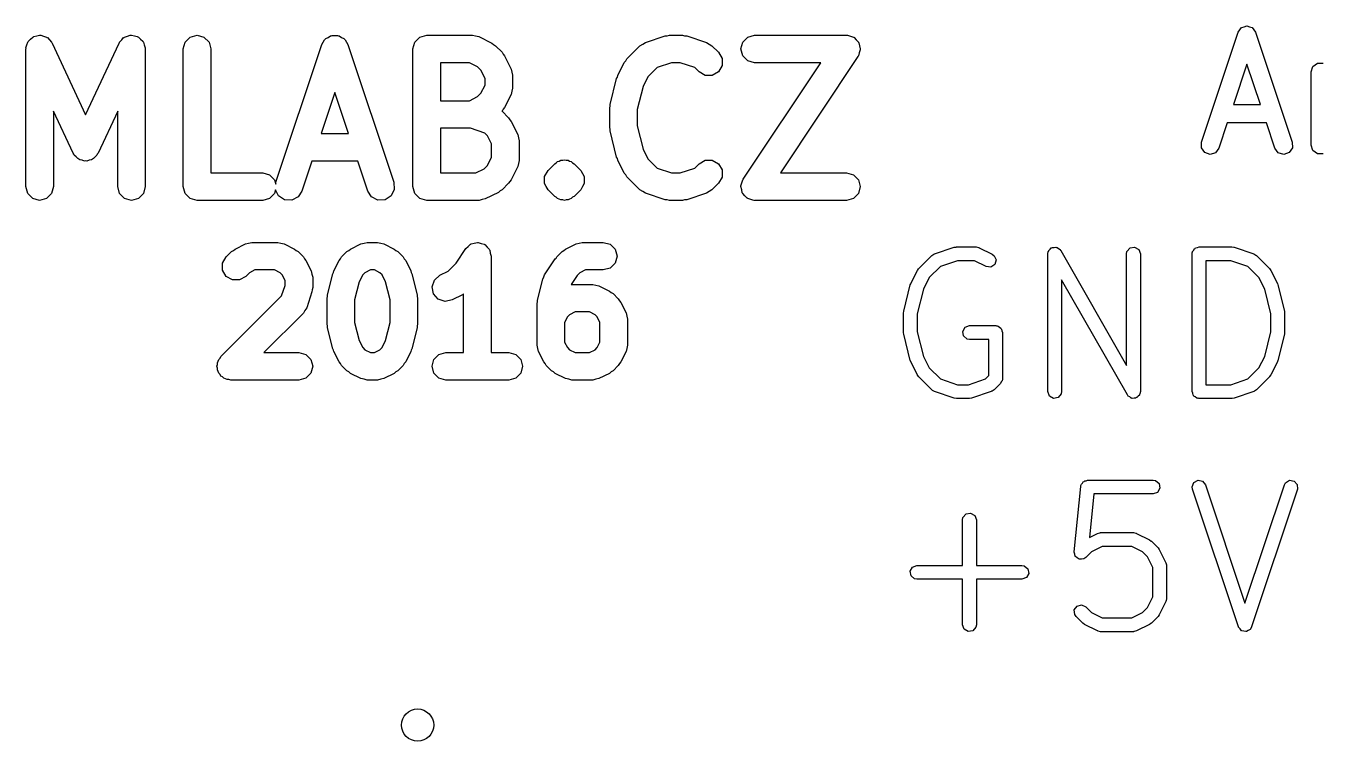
# Model space of a CAD drawing. Extents: x 4.76 to 6.25, y -4.49 to -2.93.
# Drawn here: x 4.756 to 5.311, y -4.334 to -4.028 of the extents above; entities that cross this region are included whole.
import ezdxf

# ---------------------------------------------------------------- set-up
doc = ezdxf.new("R2010")
doc.units = 0
doc.header["$MEASUREMENT"] = 0
doc.layers.add('BLACK', color=7, linetype='CONTINUOUS')

msp = doc.modelspace()

# ---------------------------------------------------------------- linework, layer by layer
at = {"layer": 'BLACK', "linetype": 'CONTINUOUS'}
for p, q in [((5.27761, -4.0285), (5.27875, -4.02814)), ((5.27875, -4.02814), (5.27987, -4.02777)), ((5.27987, -4.02777), (5.2799, -4.02777)), ((5.2799, -4.02777), (5.27993, -4.02777)), ((5.27993, -4.02777), (5.28106, -4.02814)), ((5.28106, -4.02814), (5.28219, -4.0285)), ((4.75753, -4.03426), (4.75851, -4.03344)), ((4.75851, -4.03344), (4.75941, -4.03254)), ((4.75941, -4.03254), (4.75967, -4.03247)), ((4.75967, -4.03247), (4.75987, -4.0323)), ((4.75987, -4.0323), (4.76113, -4.03208)), ((4.76113, -4.03208), (4.76236, -4.03175)), ((4.76236, -4.03175), (4.76262, -4.03181)), ((4.76262, -4.03181), (4.76288, -4.03177)), ((4.76288, -4.03177), (4.76408, -4.0322)), ((4.76408, -4.0322), (4.76532, -4.03254)), ((4.76532, -4.03254), (4.7655, -4.03272)), ((4.7655, -4.03272), (4.76575, -4.03281)), ((4.76575, -4.03281), (4.76657, -4.03379)), ((4.79753, -4.03379), (4.79835, -4.03281)), ((4.79835, -4.03281), (4.7986, -4.03272)), ((4.7986, -4.03272), (4.79878, -4.03254)), ((4.79878, -4.03254), (4.80002, -4.03221)), ((4.80002, -4.03221), (4.80122, -4.03177)), ((4.80122, -4.03177), (4.80148, -4.03181)), ((4.80148, -4.03181), (4.80174, -4.03175)), ((4.80174, -4.03175), (4.80297, -4.03208)), ((4.80297, -4.03208), (4.80423, -4.0323)), ((4.80423, -4.0323), (4.80443, -4.03247)), ((4.80443, -4.03247), (4.80469, -4.03254)), ((4.80469, -4.03254), (4.80559, -4.03344)), ((4.80559, -4.03344), (4.80657, -4.03426)), ((4.82474, -4.0347), (4.8269, -4.03254)), ((4.8269, -4.03254), (4.82986, -4.03175)), ((4.82986, -4.03175), (4.83281, -4.03254)), ((4.83281, -4.03254), (4.83497, -4.0347)), ((4.88449, -4.03373), (4.88479, -4.03353)), ((4.88479, -4.03353), (4.88499, -4.03323)), ((4.88499, -4.03323), (4.88605, -4.0327)), ((4.88605, -4.0327), (4.88704, -4.03205)), ((4.88704, -4.03205), (4.8874, -4.03203)), ((4.8874, -4.03203), (4.88773, -4.03187)), ((4.88773, -4.03187), (4.88891, -4.03194)), ((4.88891, -4.03194), (4.8901, -4.03187)), ((4.8901, -4.03187), (4.89042, -4.03203)), ((4.89042, -4.03203), (4.89078, -4.03205)), ((4.89078, -4.03205), (4.89177, -4.0327)), ((4.89177, -4.0327), (4.89283, -4.03323)), ((4.89283, -4.03323), (4.89303, -4.03353)), ((4.89303, -4.03353), (4.89333, -4.03373)), ((4.92317, -4.0347), (4.92533, -4.03254)), ((4.92533, -4.03254), (4.92828, -4.03175)), ((4.92828, -4.03175), (4.94797, -4.03175)), ((4.94797, -4.03175), (4.94928, -4.0321)), ((4.94928, -4.0321), (4.95061, -4.03237)), ((4.95061, -4.03237), (4.95623, -4.03518)), ((5.02203, -4.03486), (5.03046, -4.03205)), ((5.03046, -4.03205), (5.03141, -4.03199)), ((5.03141, -4.03199), (5.03233, -4.03175)), ((5.03233, -4.03175), (5.03796, -4.03175)), ((5.03796, -4.03175), (5.03887, -4.03199)), ((5.03887, -4.03199), (5.03982, -4.03205)), ((5.03982, -4.03205), (5.04826, -4.03486)), ((5.06377, -4.0347), (5.06594, -4.03254)), ((5.06594, -4.03254), (5.06889, -4.03175)), ((5.06889, -4.03175), (5.10826, -4.03175)), ((5.10826, -4.03175), (5.10845, -4.0318)), ((5.10845, -4.0318), (5.10864, -4.03176)), ((5.10864, -4.03176), (5.10991, -4.03219)), ((5.10991, -4.03219), (5.11121, -4.03254)), ((5.11121, -4.03254), (5.11135, -4.03267)), ((5.11135, -4.03267), (5.11154, -4.03274)), ((5.11154, -4.03274), (5.11242, -4.03375)), ((5.26042, -4.0777), (5.27617, -4.03046)), ((5.27617, -4.03046), (5.27688, -4.0295)), ((5.27688, -4.0295), (5.27757, -4.02853)), ((5.27757, -4.02853), (5.2776, -4.02853)), ((5.2776, -4.02853), (5.27761, -4.0285)), ((5.28219, -4.0285), (5.28221, -4.02853)), ((5.28221, -4.02853), (5.28224, -4.02853)), ((5.28224, -4.02853), (5.28293, -4.0295)), ((5.28293, -4.0295), (5.28364, -4.03046)), ((5.28364, -4.03046), (5.29939, -4.0777)), ((4.75646, -4.03765), (4.75653, -4.0374)), ((4.75646, -4.09671), (4.75646, -4.03765)), ((4.75648, -4.03714), (4.75692, -4.03593)), ((4.75653, -4.0374), (4.75648, -4.03714)), ((4.75692, -4.03593), (4.75725, -4.0347)), ((4.75725, -4.0347), (4.75744, -4.03451)), ((4.75744, -4.03451), (4.75753, -4.03426)), ((4.76657, -4.03379), (4.76748, -4.0347)), ((4.76748, -4.0347), (4.76755, -4.03495)), ((4.76755, -4.03495), (4.76772, -4.03515)), ((4.76772, -4.03515), (4.78205, -4.06587)), ((4.78205, -4.06587), (4.79638, -4.03515)), ((4.79638, -4.03515), (4.79655, -4.03495)), ((4.79655, -4.03495), (4.79662, -4.0347)), ((4.79662, -4.0347), (4.79753, -4.03379)), ((4.80657, -4.03426), (4.80666, -4.03451)), ((4.80666, -4.03451), (4.80685, -4.0347)), ((4.80685, -4.0347), (4.80718, -4.03593)), ((4.80718, -4.03593), (4.80762, -4.03714)), ((4.80762, -4.03714), (4.80757, -4.0374)), ((4.80757, -4.0374), (4.80764, -4.03765)), ((4.80764, -4.03765), (4.80764, -4.09671)), ((4.82395, -4.03765), (4.82474, -4.0347)), ((4.82395, -4.09671), (4.82395, -4.03765)), ((4.83497, -4.0347), (4.83576, -4.03765)), ((4.83576, -4.03765), (4.83576, -4.0908)), ((4.86362, -4.09484), (4.88331, -4.03578)), ((4.88331, -4.03578), (4.88396, -4.03479)), ((4.88396, -4.03479), (4.88449, -4.03373)), ((4.89333, -4.03373), (4.89386, -4.03479)), ((4.89386, -4.03479), (4.89451, -4.03578)), ((4.89451, -4.03578), (4.9142, -4.09484)), ((4.92238, -4.03765), (4.92317, -4.0347)), ((4.92238, -4.09671), (4.92238, -4.03765)), ((4.95623, -4.03518), (4.95694, -4.03581)), ((4.95694, -4.03581), (4.95777, -4.03629)), ((4.95777, -4.03629), (4.96058, -4.0391)), ((4.96058, -4.0391), (4.96105, -4.03992)), ((5.01409, -4.04191), (5.01972, -4.03629)), ((5.01972, -4.03629), (5.02089, -4.03561)), ((5.02089, -4.03561), (5.02203, -4.03486)), ((5.04826, -4.03486), (5.04939, -4.03561)), ((5.04939, -4.03561), (5.05057, -4.03629)), ((5.05057, -4.03629), (5.05338, -4.0391)), ((5.05338, -4.0391), (5.05491, -4.04175)), ((5.06298, -4.03765), (5.06377, -4.0347)), ((5.06377, -4.0406), (5.06298, -4.03765)), ((5.11242, -4.03375), (5.11337, -4.0347)), ((5.11337, -4.0347), (5.11342, -4.03489)), ((5.11342, -4.03489), (5.11355, -4.03503)), ((5.11355, -4.03503), (5.11382, -4.03635)), ((5.11415, -4.03803), (5.11372, -4.0393)), ((5.11382, -4.03635), (5.11416, -4.03765)), ((5.11416, -4.03765), (5.11411, -4.03784)), ((5.11411, -4.03784), (5.11415, -4.03803)), ((4.94657, -4.04356), (4.93419, -4.04356)), ((4.93419, -4.04356), (4.93419, -4.05987)), ((4.95009, -4.04532), (4.94657, -4.04356)), ((4.96105, -4.03992), (4.96169, -4.04063)), ((4.96169, -4.04063), (4.9645, -4.04626)), ((5.01018, -4.04907), (5.01299, -4.04345)), ((5.01299, -4.04345), (5.01362, -4.04273)), ((5.01362, -4.04273), (5.01409, -4.04191)), ((5.03329, -4.04356), (5.02708, -4.04562)), ((5.037, -4.04356), (5.03329, -4.04356)), ((5.0432, -4.04562), (5.037, -4.04356)), ((5.05491, -4.0448), (5.05338, -4.04745)), ((5.05491, -4.04175), (5.05491, -4.0448)), ((5.06594, -4.04277), (5.06377, -4.0406)), ((5.06398, -4.09343), (5.09722, -4.04356)), ((5.06889, -4.04356), (5.06594, -4.04277)), ((5.09722, -4.04356), (5.06889, -4.04356)), ((5.11317, -4.04093), (5.07992, -4.0908)), ((5.11324, -4.04074), (5.11317, -4.04093)), ((5.11337, -4.0406), (5.11324, -4.04074)), ((5.11372, -4.0393), (5.11337, -4.0406)), ((5.2799, -4.04415), (5.27412, -4.06151)), ((5.28569, -4.06151), (5.2799, -4.04415)), ((5.30822, -4.04514), (5.31018, -4.04371)), ((5.31018, -4.04371), (5.31262, -4.04371)), ((4.95155, -4.04677), (4.95009, -4.04532)), ((4.95331, -4.05029), (4.95155, -4.04677)), ((4.95331, -4.05313), (4.95331, -4.05029)), ((4.9645, -4.04626), (4.96477, -4.04759)), ((4.96477, -4.04759), (4.96512, -4.0489)), ((4.96512, -4.0489), (4.96512, -4.05452)), ((5.00692, -4.06153), (5.00973, -4.05028)), ((5.00973, -4.05028), (5.01005, -4.04971)), ((5.01005, -4.04971), (5.01018, -4.04907)), ((5.02312, -4.04959), (5.02103, -4.05377)), ((5.02708, -4.04562), (5.02312, -4.04959)), ((5.04503, -4.04745), (5.0432, -4.04562)), ((5.04768, -4.04898), (5.04503, -4.04745)), ((5.05073, -4.04898), (5.04768, -4.04898)), ((5.05338, -4.04745), (5.05073, -4.04898)), ((5.30746, -4.04745), (5.30822, -4.04514)), ((5.30746, -4.07895), (5.30746, -4.04745)), ((4.95155, -4.05665), (4.95331, -4.05313)), ((4.96477, -4.05583), (4.9645, -4.05716)), ((4.96512, -4.05452), (4.96477, -4.05583)), ((5.02103, -4.05377), (5.01855, -4.06369)), ((4.88891, -4.05633), (4.88304, -4.07393)), ((4.89478, -4.07393), (4.88891, -4.05633)), ((4.93419, -4.05987), (4.94657, -4.05987)), ((4.94657, -4.05987), (4.95009, -4.05811)), ((4.95009, -4.05811), (4.95155, -4.05665)), ((4.9645, -4.05716), (4.96169, -4.06279)), ((4.7767, -4.08233), (4.76827, -4.06427)), ((4.76827, -4.06427), (4.76827, -4.09671)), ((4.79583, -4.06427), (4.7874, -4.08233)), ((4.79583, -4.09671), (4.79583, -4.06427)), ((4.96058, -4.06432), (4.96053, -4.06438)), ((4.96053, -4.06438), (4.96058, -4.06441)), ((4.96105, -4.0635), (4.96058, -4.06432)), ((4.96058, -4.06441), (4.96339, -4.06722)), ((4.96169, -4.06279), (4.96105, -4.0635)), ((5.00674, -4.06296), (5.00693, -4.06226)), ((5.00674, -4.0714), (5.00674, -4.06296)), ((5.00693, -4.06226), (5.00692, -4.06153)), ((5.01855, -4.06369), (5.01855, -4.07067)), ((5.27412, -4.06151), (5.28569, -4.06151)), ((4.94701, -4.07168), (4.93419, -4.07168)), ((4.93419, -4.07168), (4.93419, -4.0908)), ((4.95321, -4.07375), (4.94701, -4.07168)), ((4.96339, -4.06722), (4.96387, -4.06804)), ((4.96387, -4.06804), (4.9645, -4.06876)), ((4.9645, -4.06876), (4.96731, -4.07438)), ((5.00693, -4.0721), (5.00674, -4.0714)), ((5.00692, -4.07283), (5.00693, -4.0721)), ((5.01855, -4.07067), (5.02103, -4.08058)), ((5.27149, -4.06939), (5.26789, -4.08019)), ((5.28832, -4.06939), (5.27149, -4.06939)), ((5.29192, -4.08019), (5.28832, -4.06939)), ((4.88304, -4.07393), (4.89478, -4.07393)), ((4.95436, -4.07489), (4.95321, -4.07375)), ((4.95612, -4.07841), (4.95436, -4.07489)), ((4.96731, -4.07438), (4.96758, -4.07571)), ((4.96758, -4.07571), (4.96793, -4.07702)), ((4.96793, -4.07702), (4.96793, -4.08546)), ((5.00973, -4.08408), (5.00692, -4.07283)), ((5.2604, -4.08013), (5.26042, -4.0777)), ((5.29939, -4.0777), (5.29941, -4.08013)), ((4.77703, -4.08273), (4.7767, -4.08233)), ((4.77721, -4.08322), (4.77703, -4.08273)), ((4.778, -4.08388), (4.77721, -4.08322)), ((4.78689, -4.08322), (4.7861, -4.08388)), ((4.78707, -4.08273), (4.78689, -4.08322)), ((4.7874, -4.08233), (4.78707, -4.08273)), ((4.95612, -4.08406), (4.95612, -4.07841)), ((5.02103, -4.08058), (5.02312, -4.08477)), ((5.26182, -4.08211), (5.2604, -4.08013)), ((5.26413, -4.08288), (5.26182, -4.08211)), ((5.26645, -4.08215), (5.26413, -4.08288)), ((5.26789, -4.08019), (5.26645, -4.08215)), ((5.29336, -4.08215), (5.29192, -4.08019)), ((5.29568, -4.08288), (5.29336, -4.08215)), ((5.29799, -4.08211), (5.29568, -4.08288)), ((5.29941, -4.08013), (5.29799, -4.08211)), ((5.30822, -4.08126), (5.30746, -4.07895)), ((5.31018, -4.08269), (5.30822, -4.08126)), ((5.31262, -4.08269), (5.31018, -4.08269)), ((4.77866, -4.08467), (4.778, -4.08388)), ((4.77915, -4.08485), (4.77866, -4.08467)), ((4.77955, -4.08518), (4.77915, -4.08485)), ((4.78057, -4.08536), (4.77955, -4.08518)), ((4.78154, -4.08572), (4.78057, -4.08536)), ((4.78205, -4.08563), (4.78154, -4.08572)), ((4.78256, -4.08572), (4.78205, -4.08563)), ((4.78353, -4.08536), (4.78256, -4.08572)), ((4.78455, -4.08518), (4.78353, -4.08536)), ((4.78495, -4.08485), (4.78455, -4.08518)), ((4.78544, -4.08467), (4.78495, -4.08485)), ((4.7861, -4.08388), (4.78544, -4.08467)), ((4.87911, -4.08574), (4.87483, -4.09857)), ((4.89872, -4.08574), (4.87911, -4.08574)), ((4.90299, -4.09857), (4.89872, -4.08574)), ((4.94938, -4.0908), (4.95291, -4.08904)), ((4.95291, -4.08904), (4.95436, -4.08758)), ((4.95436, -4.08758), (4.95612, -4.08406)), ((4.96731, -4.0881), (4.9645, -4.09372)), ((4.96758, -4.08677), (4.96731, -4.0881)), ((4.96793, -4.08546), (4.96758, -4.08677)), ((4.98035, -4.08972), (4.98316, -4.08691)), ((4.98316, -4.08691), (4.98383, -4.08652)), ((4.98316, -4.08691), (4.98316, -4.08691)), ((4.98316, -4.08691), (4.98316, -4.08691)), ((4.98383, -4.08652), (4.98438, -4.08597)), ((4.98438, -4.08597), (4.98514, -4.08577)), ((4.98514, -4.08577), (4.98581, -4.08538)), ((4.98581, -4.08538), (4.98659, -4.08538)), ((4.98659, -4.08538), (4.98734, -4.08518)), ((4.98734, -4.08518), (4.98809, -4.08538)), ((4.98809, -4.08538), (4.98887, -4.08538)), ((4.98887, -4.08538), (4.98887, -4.08538)), ((4.98887, -4.08538), (4.98954, -4.08577)), ((4.98954, -4.08577), (4.99029, -4.08597)), ((4.99029, -4.08597), (4.99084, -4.08652)), ((4.99084, -4.08652), (4.99151, -4.08691)), ((4.99151, -4.08691), (4.99151, -4.08691)), ((4.99151, -4.08691), (4.99432, -4.08972)), ((5.01005, -4.08465), (5.00973, -4.08408)), ((5.01018, -4.08529), (5.01005, -4.08465)), ((5.01299, -4.09091), (5.01018, -4.08529)), ((5.02312, -4.08477), (5.02708, -4.08873)), ((5.02708, -4.08873), (5.03329, -4.0908)), ((5.037, -4.0908), (5.0432, -4.08873)), ((5.0432, -4.08873), (5.04503, -4.08691)), ((5.04503, -4.08691), (5.04768, -4.08538)), ((5.04768, -4.08538), (5.05073, -4.08538)), ((5.05073, -4.08538), (5.05338, -4.08691)), ((5.05338, -4.08691), (5.05491, -4.08955)), ((4.83576, -4.0908), (4.85798, -4.0908)), ((4.85798, -4.0908), (4.86093, -4.09159)), ((4.86093, -4.09159), (4.86309, -4.09375)), ((4.86309, -4.09375), (4.86358, -4.09557)), ((4.93419, -4.0908), (4.94938, -4.0908)), ((4.96387, -4.09443), (4.96339, -4.09526)), ((4.9645, -4.09372), (4.96387, -4.09443)), ((4.97882, -4.09237), (4.98035, -4.08972)), ((4.97882, -4.09542), (4.97882, -4.09237)), ((4.97882, -4.09237), (4.97882, -4.09237)), ((4.98035, -4.08972), (4.98035, -4.08972)), ((4.99432, -4.08972), (4.99585, -4.09237)), ((4.99585, -4.09237), (4.99585, -4.09237)), ((4.99585, -4.09237), (4.99585, -4.09542)), ((5.01362, -4.09162), (5.01299, -4.09091)), ((5.01409, -4.09245), (5.01362, -4.09162)), ((5.01972, -4.09807), (5.01409, -4.09245)), ((5.03329, -4.0908), (5.037, -4.0908)), ((5.05491, -4.09261), (5.05338, -4.09526)), ((5.05491, -4.08955), (5.05491, -4.09261)), ((5.06343, -4.09505), (5.06377, -4.09375)), ((5.06377, -4.09375), (5.06391, -4.09361)), ((5.06391, -4.09361), (5.06398, -4.09343)), ((5.07992, -4.0908), (5.10826, -4.0908)), ((5.10826, -4.0908), (5.11121, -4.09159)), ((5.11121, -4.09159), (5.11337, -4.09375)), ((5.11337, -4.09375), (5.11416, -4.09671)), ((4.75725, -4.09966), (4.75646, -4.09671)), ((4.75941, -4.10182), (4.75725, -4.09966)), ((4.76748, -4.09966), (4.76532, -4.10182)), ((4.76827, -4.09671), (4.76748, -4.09966)), ((4.79662, -4.09966), (4.79583, -4.09671)), ((4.79878, -4.10182), (4.79662, -4.09966)), ((4.80685, -4.09966), (4.80469, -4.10182)), ((4.80764, -4.09671), (4.80685, -4.09966)), ((4.82474, -4.09966), (4.82395, -4.09671)), ((4.8269, -4.10182), (4.82474, -4.09966)), ((4.86309, -4.09966), (4.86093, -4.10182)), ((4.86352, -4.09805), (4.86309, -4.09966)), ((4.86481, -4.10062), (4.86352, -4.09805)), ((4.86358, -4.09557), (4.86362, -4.09484)), ((4.87483, -4.09857), (4.87314, -4.10112)), ((4.90468, -4.10112), (4.90299, -4.09857)), ((4.91438, -4.09789), (4.91302, -4.10062)), ((4.9142, -4.09484), (4.91438, -4.09789)), ((4.92317, -4.09966), (4.92238, -4.09671)), ((4.92533, -4.10182), (4.92317, -4.09966)), ((4.95904, -4.09918), (4.95342, -4.10199)), ((4.95976, -4.09854), (4.95904, -4.09918)), ((4.96058, -4.09807), (4.95976, -4.09854)), ((4.96339, -4.09526), (4.96058, -4.09807)), ((4.97956, -4.09671), (4.97882, -4.09542)), ((4.98035, -4.09807), (4.97956, -4.09671)), ((4.98316, -4.10088), (4.98035, -4.09807)), ((4.99432, -4.09807), (4.99151, -4.10088)), ((4.99511, -4.09671), (4.99432, -4.09807)), ((4.99432, -4.09807), (4.99432, -4.09807)), ((4.99585, -4.09542), (4.99511, -4.09671)), ((5.02089, -4.09875), (5.01972, -4.09807)), ((5.02203, -4.0995), (5.02089, -4.09875)), ((5.03046, -4.10231), (5.02203, -4.0995)), ((5.04826, -4.0995), (5.03982, -4.10231)), ((5.04939, -4.09875), (5.04826, -4.0995)), ((5.05057, -4.09807), (5.04939, -4.09875)), ((5.05338, -4.09526), (5.05057, -4.09807)), ((5.06298, -4.09671), (5.06303, -4.09652)), ((5.06333, -4.098), (5.06298, -4.09671)), ((5.063, -4.09633), (5.06343, -4.09505)), ((5.06303, -4.09652), (5.063, -4.09633)), ((5.0636, -4.09932), (5.06333, -4.098)), ((5.06372, -4.09947), (5.0636, -4.09932)), ((5.06377, -4.09966), (5.06372, -4.09947)), ((5.06473, -4.10061), (5.06377, -4.09966)), ((5.11337, -4.09966), (5.11121, -4.10182)), ((5.11416, -4.09671), (5.11337, -4.09966)), ((4.76236, -4.10261), (4.75941, -4.10182)), ((4.76532, -4.10182), (4.76236, -4.10261)), ((4.80174, -4.10261), (4.79878, -4.10182)), ((4.80469, -4.10182), (4.80174, -4.10261)), ((4.82986, -4.10261), (4.8269, -4.10182)), ((4.85798, -4.10261), (4.82986, -4.10261)), ((4.86093, -4.10182), (4.85798, -4.10261)), ((4.86736, -4.10231), (4.86481, -4.10062)), ((4.87041, -4.10249), (4.86736, -4.10231)), ((4.87314, -4.10112), (4.87041, -4.10249)), ((4.90741, -4.10249), (4.90468, -4.10112)), ((4.91046, -4.10231), (4.90741, -4.10249)), ((4.91302, -4.10062), (4.91046, -4.10231)), ((4.92828, -4.10261), (4.92533, -4.10182)), ((4.95078, -4.10261), (4.92828, -4.10261)), ((4.95209, -4.10226), (4.95078, -4.10261)), ((4.95342, -4.10199), (4.95209, -4.10226)), ((4.98358, -4.10112), (4.98316, -4.10088)), ((4.98383, -4.10127), (4.98358, -4.10112)), ((4.98438, -4.10182), (4.98383, -4.10127)), ((4.98514, -4.10202), (4.98438, -4.10182)), ((4.98581, -4.10241), (4.98514, -4.10202)), ((4.98659, -4.10241), (4.98581, -4.10241)), ((4.98581, -4.10241), (4.98581, -4.10241)), ((4.98734, -4.10261), (4.98659, -4.10241)), ((4.98809, -4.10241), (4.98734, -4.10261)), ((4.98887, -4.10241), (4.98809, -4.10241)), ((4.98954, -4.10202), (4.98887, -4.10241)), ((4.99029, -4.10182), (4.98954, -4.10202)), ((4.99084, -4.10127), (4.99029, -4.10182)), ((4.99109, -4.10112), (4.99084, -4.10127)), ((4.99151, -4.10088), (4.99109, -4.10112)), ((5.03141, -4.10237), (5.03046, -4.10231)), ((5.03233, -4.10261), (5.03141, -4.10237)), ((5.03796, -4.10261), (5.03233, -4.10261)), ((5.03887, -4.10237), (5.03796, -4.10261)), ((5.03982, -4.10231), (5.03887, -4.10237)), ((5.06561, -4.10162), (5.06473, -4.10061)), ((5.0658, -4.10168), (5.06561, -4.10162)), ((5.06594, -4.10182), (5.0658, -4.10168)), ((5.06724, -4.10217), (5.06594, -4.10182)), ((5.06851, -4.1026), (5.06724, -4.10217)), ((5.0687, -4.10256), (5.06851, -4.1026)), ((5.06889, -4.10261), (5.0687, -4.10256)), ((5.10826, -4.10261), (5.06889, -4.10261)), ((5.11121, -4.10182), (5.10826, -4.10261)), ((4.84612, -4.12347), (4.85062, -4.12122)), ((4.85062, -4.12122), (4.85195, -4.12094)), ((4.85195, -4.12094), (4.85326, -4.12059)), ((4.85326, -4.12059), (4.86451, -4.12059)), ((4.86451, -4.12059), (4.86582, -4.12094)), ((4.86582, -4.12094), (4.86715, -4.12122)), ((4.86715, -4.12122), (4.87165, -4.12347)), ((4.89561, -4.12347), (4.90011, -4.12122)), ((4.90011, -4.12122), (4.90144, -4.12094)), ((4.90144, -4.12094), (4.90275, -4.12059)), ((4.90275, -4.12059), (4.90725, -4.12059)), ((4.90725, -4.12059), (4.90856, -4.12094)), ((4.90856, -4.12094), (4.90989, -4.12122)), ((4.90989, -4.12122), (4.91439, -4.12347)), ((4.94508, -4.12322), (4.94609, -4.12233)), ((4.94609, -4.12233), (4.94704, -4.12138)), ((4.94704, -4.12138), (4.94723, -4.12133)), ((4.94723, -4.12133), (4.94738, -4.1212)), ((4.94738, -4.1212), (4.9487, -4.12094)), ((4.9487, -4.12094), (4.95, -4.12059)), ((4.95, -4.12059), (4.95019, -4.12064)), ((4.95019, -4.12064), (4.95038, -4.1206)), ((4.95038, -4.1206), (4.95165, -4.12104)), ((4.95165, -4.12104), (4.95295, -4.12138)), ((4.95295, -4.12138), (4.95309, -4.12152)), ((4.95309, -4.12152), (4.95327, -4.12158)), ((4.95327, -4.12158), (4.95416, -4.12259)), ((4.98785, -4.12347), (4.99235, -4.12122)), ((4.99235, -4.12122), (4.99368, -4.12094)), ((4.99368, -4.12094), (4.99499, -4.12059)), ((4.99499, -4.12059), (5.00399, -4.12059)), ((5.00399, -4.12059), (5.00694, -4.12138)), ((5.00694, -4.12138), (5.0091, -4.12354)), ((4.84081, -4.12947), (4.84233, -4.12682)), ((4.84233, -4.12682), (4.84458, -4.12457)), ((4.84458, -4.12457), (4.84541, -4.1241)), ((4.84541, -4.1241), (4.84612, -4.12347)), ((4.87165, -4.12347), (4.87236, -4.1241)), ((4.87236, -4.1241), (4.87318, -4.12457)), ((4.87318, -4.12457), (4.87543, -4.12682)), ((4.87543, -4.12682), (4.87591, -4.12764)), ((4.87591, -4.12764), (4.87654, -4.12836)), ((4.89072, -4.12836), (4.89135, -4.12764)), ((4.89135, -4.12764), (4.89183, -4.12682)), ((4.89183, -4.12682), (4.89408, -4.12457)), ((4.89408, -4.12457), (4.8949, -4.1241)), ((4.8949, -4.1241), (4.89561, -4.12347)), ((4.91439, -4.12347), (4.9151, -4.1241)), ((4.9151, -4.1241), (4.91593, -4.12457)), ((4.91593, -4.12457), (4.91818, -4.12682)), ((4.91818, -4.12682), (4.91865, -4.12764)), ((4.91865, -4.12764), (4.91928, -4.12836)), ((4.94091, -4.12948), (4.94508, -4.12322)), ((4.95416, -4.12259), (4.95511, -4.12354)), ((4.95511, -4.12354), (4.95516, -4.12373)), ((4.95516, -4.12373), (4.95529, -4.12388)), ((4.95529, -4.12388), (4.95555, -4.1252)), ((4.95555, -4.1252), (4.9559, -4.1265)), ((4.9559, -4.1265), (4.9559, -4.16784)), ((4.97883, -4.13447), (4.98333, -4.12772)), ((4.98333, -4.12772), (4.98377, -4.12733)), ((4.98377, -4.12733), (4.98407, -4.12682)), ((4.98407, -4.12682), (4.98632, -4.12457)), ((4.98632, -4.12457), (4.98714, -4.1241)), ((4.98714, -4.1241), (4.98785, -4.12347)), ((5.0091, -4.12354), (5.0099, -4.1265)), ((5.0099, -4.1265), (5.0091, -4.12945)), ((5.13921, -4.13187), (5.14483, -4.12624)), ((5.14483, -4.12624), (5.14567, -4.12565)), ((5.14567, -4.12565), (5.14585, -4.12564)), ((5.14585, -4.12564), (5.14598, -4.12553)), ((5.14598, -4.12553), (5.15442, -4.12272)), ((5.15442, -4.12272), (5.15529, -4.12259)), ((5.15529, -4.12259), (5.15535, -4.12256)), ((5.15535, -4.12256), (5.16379, -4.12256)), ((5.16379, -4.12256), (5.1648, -4.12274)), ((5.1648, -4.12274), (5.16494, -4.12286)), ((5.16494, -4.12286), (5.16511, -4.12288)), ((5.16511, -4.12288), (5.17074, -4.12569)), ((5.17074, -4.12569), (5.17156, -4.1263)), ((5.17156, -4.1263), (5.17236, -4.12815)), ((5.19458, -4.12552), (5.19476, -4.12451)), ((5.19458, -4.18457), (5.19458, -4.12552)), ((5.19476, -4.12451), (5.19494, -4.1243)), ((5.19494, -4.1243), (5.19499, -4.12403)), ((5.19499, -4.12403), (5.19557, -4.12354)), ((5.19557, -4.12354), (5.19606, -4.12296)), ((5.19606, -4.12296), (5.19633, -4.12291)), ((5.19633, -4.12291), (5.19654, -4.12274)), ((5.19654, -4.12274), (5.1973, -4.12274)), ((5.1973, -4.12274), (5.19805, -4.12261)), ((5.19805, -4.12261), (5.19829, -4.12275)), ((5.19829, -4.12275), (5.19856, -4.12275)), ((5.19856, -4.12275), (5.19914, -4.12324)), ((5.19914, -4.12324), (5.1998, -4.12362)), ((5.1998, -4.12362), (5.19989, -4.12388)), ((5.19989, -4.12388), (5.2001, -4.12405)), ((5.2001, -4.12405), (5.22833, -4.17345)), ((5.22833, -4.12552), (5.22851, -4.12451)), ((5.22833, -4.17345), (5.22833, -4.12552)), ((5.22851, -4.12451), (5.22981, -4.12296)), ((5.22981, -4.12296), (5.2318, -4.12261)), ((5.2318, -4.12261), (5.23354, -4.12362)), ((5.23354, -4.12362), (5.23424, -4.12552)), ((5.23424, -4.12552), (5.23424, -4.18457)), ((5.25645, -4.12552), (5.25652, -4.12513)), ((5.25645, -4.18457), (5.25645, -4.12552)), ((5.2565, -4.125), (5.25656, -4.12489)), ((5.25652, -4.12513), (5.2565, -4.125)), ((5.25656, -4.12489), (5.25663, -4.12451)), ((5.25663, -4.12451), (5.25712, -4.12392)), ((5.25712, -4.12392), (5.25751, -4.12325)), ((5.25751, -4.12325), (5.25776, -4.12316)), ((5.25776, -4.12316), (5.25793, -4.12296)), ((5.25793, -4.12296), (5.25868, -4.12283)), ((5.25868, -4.12283), (5.2594, -4.12256)), ((5.2594, -4.12256), (5.27346, -4.12256)), ((5.27346, -4.12256), (5.27433, -4.12272)), ((5.27433, -4.12272), (5.2744, -4.12272)), ((5.2744, -4.12272), (5.28283, -4.12553)), ((5.28283, -4.12553), (5.28374, -4.12602)), ((5.28374, -4.12602), (5.28383, -4.12617)), ((5.28383, -4.12617), (5.28399, -4.12624)), ((5.28399, -4.12624), (5.28961, -4.13187)), ((4.84081, -4.13253), (4.84081, -4.12947)), ((4.84233, -4.13517), (4.84081, -4.13253)), ((4.85465, -4.1324), (4.85226, -4.1336)), ((4.86311, -4.1324), (4.85465, -4.1324)), ((4.86551, -4.1336), (4.86311, -4.1324)), ((4.87654, -4.12836), (4.87879, -4.13286)), ((4.87879, -4.13286), (4.87906, -4.13419)), ((4.88803, -4.13406), (4.88834, -4.13349)), ((4.88834, -4.13349), (4.88847, -4.13286)), ((4.88847, -4.13286), (4.89072, -4.12836)), ((4.90415, -4.1324), (4.90175, -4.1336)), ((4.90586, -4.1324), (4.90415, -4.1324)), ((4.90825, -4.1336), (4.90586, -4.1324)), ((4.91928, -4.12836), (4.92153, -4.13286)), ((4.92153, -4.13286), (4.92166, -4.13349)), ((4.92166, -4.13349), (4.92198, -4.13406)), ((4.93386, -4.13471), (4.9375, -4.13289)), ((4.9375, -4.13289), (4.94091, -4.12948)), ((4.99639, -4.1324), (4.99399, -4.1336)), ((5.00399, -4.1324), (4.99639, -4.1324)), ((5.00694, -4.13161), (5.00399, -4.1324)), ((5.0091, -4.12945), (5.00694, -4.13161)), ((5.13584, -4.13826), (5.13865, -4.13263)), ((5.13865, -4.13263), (5.13918, -4.13192)), ((5.13918, -4.13192), (5.13921, -4.13187)), ((5.14851, -4.13091), (5.14372, -4.1357)), ((5.15583, -4.12847), (5.14851, -4.13091)), ((5.16309, -4.12847), (5.15583, -4.12847)), ((5.16809, -4.13097), (5.16309, -4.12847)), ((5.1701, -4.1312), (5.16809, -4.13097)), ((5.17179, -4.13009), (5.1701, -4.1312)), ((5.17236, -4.12815), (5.17179, -4.13009)), ((5.27299, -4.12847), (5.26236, -4.12847)), ((5.26236, -4.12847), (5.26236, -4.18162)), ((5.28031, -4.13091), (5.27299, -4.12847)), ((5.2851, -4.1357), (5.28031, -4.13091)), ((5.28961, -4.13187), (5.29012, -4.13259)), ((5.29012, -4.13259), (5.29017, -4.13263)), ((5.29017, -4.13263), (5.29298, -4.13826)), ((4.84498, -4.1367), (4.84233, -4.13517)), ((4.84804, -4.1367), (4.84498, -4.1367)), ((4.85069, -4.13517), (4.84804, -4.1367)), ((4.85226, -4.1336), (4.85069, -4.13517)), ((4.8664, -4.1345), (4.86551, -4.1336)), ((4.8661, -4.14356), (4.8676, -4.13904)), ((4.8676, -4.13689), (4.8664, -4.1345)), ((4.8676, -4.13904), (4.8676, -4.13689)), ((4.87906, -4.13419), (4.87941, -4.1355)), ((4.87941, -4.1355), (4.87941, -4.14)), ((4.88578, -4.14306), (4.88803, -4.13406)), ((4.89933, -4.13756), (4.89741, -4.14522)), ((4.90086, -4.1345), (4.89933, -4.13756)), ((4.90175, -4.1336), (4.90086, -4.1345)), ((4.90915, -4.1345), (4.90825, -4.1336)), ((4.91068, -4.13756), (4.90915, -4.1345)), ((4.9126, -4.14522), (4.91068, -4.13756)), ((4.92198, -4.13406), (4.92423, -4.14306)), ((4.9306, -4.13964), (4.93157, -4.13674)), ((4.93157, -4.13674), (4.93386, -4.13471)), ((4.97576, -4.14531), (4.97801, -4.13631)), ((4.97801, -4.13631), (4.9785, -4.13543)), ((4.9785, -4.13543), (4.97883, -4.13447)), ((4.99283, -4.13476), (4.99023, -4.13866)), ((4.99023, -4.13866), (4.99049, -4.13859)), ((4.99049, -4.13859), (4.99949, -4.13859)), ((4.99399, -4.1336), (4.99283, -4.13476)), ((4.99949, -4.13859), (5.0008, -4.13894)), ((5.0008, -4.13894), (5.00213, -4.13921)), ((5.1328, -4.15011), (5.13562, -4.13886)), ((5.13562, -4.13886), (5.13582, -4.1384)), ((5.13582, -4.1384), (5.13584, -4.13826)), ((5.14372, -4.1357), (5.14127, -4.14061)), ((5.22872, -4.18604), (5.20049, -4.13664)), ((5.20049, -4.13664), (5.20049, -4.18457)), ((5.28755, -4.14061), (5.2851, -4.1357)), ((5.29298, -4.13826), (5.29312, -4.13875)), ((5.29312, -4.13875), (5.2932, -4.13886)), ((5.2932, -4.13886), (5.29601, -4.15011)), ((4.84008, -4.16957), (4.8661, -4.14356)), ((4.87911, -4.14186), (4.87686, -4.14861)), ((4.87917, -4.14091), (4.87911, -4.14186)), ((4.87941, -4.14), (4.87917, -4.14091)), ((4.8856, -4.1445), (4.88579, -4.14379)), ((4.8856, -4.15574), (4.8856, -4.1445)), ((4.88579, -4.14379), (4.88578, -4.14306)), ((4.92423, -4.14306), (4.92422, -4.14379)), ((4.92422, -4.14379), (4.92441, -4.1445)), ((4.92441, -4.1445), (4.92441, -4.15574)), ((4.93122, -4.14264), (4.9306, -4.13964)), ((4.93324, -4.14492), (4.93122, -4.14264)), ((4.94364, -4.14303), (4.93914, -4.14528)), ((4.94409, -4.14263), (4.94364, -4.14303)), ((4.94409, -4.16784), (4.94409, -4.14263)), ((5.00213, -4.13921), (5.00663, -4.14146)), ((5.00663, -4.14146), (5.00734, -4.14209)), ((5.00734, -4.14209), (5.00817, -4.14257)), ((5.00817, -4.14257), (5.01042, -4.14482)), ((5.14127, -4.14061), (5.13862, -4.15119)), ((5.2902, -4.15119), (5.28755, -4.14061)), ((4.87611, -4.14975), (4.87543, -4.15092)), ((4.87686, -4.14861), (4.87611, -4.14975)), ((4.89741, -4.14522), (4.89741, -4.15502)), ((4.9126, -4.15502), (4.9126, -4.14522)), ((4.93615, -4.14589), (4.93324, -4.14492)), ((4.93914, -4.14528), (4.93615, -4.14589)), ((4.97559, -4.14675), (4.97578, -4.14604)), ((4.97559, -4.16474), (4.97559, -4.14675)), ((4.97578, -4.14604), (4.97576, -4.14531)), ((5.01042, -4.14482), (5.01089, -4.14564)), ((5.01089, -4.14564), (5.01152, -4.14635)), ((5.01152, -4.14635), (5.01377, -4.15085)), ((5.13282, -4.15025), (5.1328, -4.15011)), ((5.29601, -4.15011), (5.29606, -4.1507)), ((4.87543, -4.15092), (4.85852, -4.16784)), ((4.88579, -4.15645), (4.8856, -4.15574)), ((4.89741, -4.15502), (4.89933, -4.16268)), ((4.91068, -4.16268), (4.9126, -4.15502)), ((4.92441, -4.15574), (4.92422, -4.15645)), ((4.9886, -4.15249), (4.9874, -4.15489)), ((4.9874, -4.15489), (4.9874, -4.16335)), ((4.98949, -4.1516), (4.9886, -4.15249)), ((4.99189, -4.1504), (4.98949, -4.1516)), ((4.9981, -4.1504), (4.99189, -4.1504)), ((5.00049, -4.1516), (4.9981, -4.1504)), ((5.00139, -4.15249), (5.00049, -4.1516)), ((5.00258, -4.15489), (5.00139, -4.15249)), ((5.00258, -4.16335), (5.00258, -4.15489)), ((5.01377, -4.15085), (5.01404, -4.15218)), ((5.01404, -4.15218), (5.0144, -4.15349)), ((5.0144, -4.15349), (5.0144, -4.16474)), ((5.13272, -4.15083), (5.13282, -4.15025)), ((5.13272, -4.15926), (5.13272, -4.15083)), ((5.13862, -4.15119), (5.13862, -4.1589)), ((5.2902, -4.1589), (5.2902, -4.15119)), ((5.29606, -4.1507), (5.2961, -4.15083)), ((5.2961, -4.15083), (5.2961, -4.15926)), ((4.88578, -4.15718), (4.88579, -4.15645)), ((4.88803, -4.16618), (4.88578, -4.15718)), ((4.92423, -4.15718), (4.92198, -4.16618)), ((4.92422, -4.15645), (4.92423, -4.15718)), ((5.13276, -4.15939), (5.13272, -4.15926)), ((5.1328, -4.15998), (5.13276, -4.15939)), ((5.13562, -4.17123), (5.1328, -4.15998)), ((5.13862, -4.1589), (5.14127, -4.16948)), ((5.15807, -4.15875), (5.15908, -4.157)), ((5.15842, -4.16074), (5.15807, -4.15875)), ((5.15997, -4.16204), (5.15842, -4.16074)), ((5.15908, -4.157), (5.16098, -4.15631)), ((5.16098, -4.15631), (5.17223, -4.15631)), ((5.17223, -4.15631), (5.17261, -4.15638)), ((5.17261, -4.15638), (5.17274, -4.15635)), ((5.17274, -4.15635), (5.17285, -4.15642)), ((5.17285, -4.15642), (5.17324, -4.15649)), ((5.17324, -4.15649), (5.17382, -4.15698)), ((5.17382, -4.15698), (5.17449, -4.15736)), ((5.17449, -4.15736), (5.17458, -4.15761)), ((5.17458, -4.15761), (5.17478, -4.15779)), ((5.17478, -4.15779), (5.17492, -4.15854)), ((5.17492, -4.15854), (5.17518, -4.15926)), ((5.17518, -4.15926), (5.17518, -4.17895)), ((5.28755, -4.16948), (5.2902, -4.1589)), ((5.29601, -4.15998), (5.2932, -4.17123)), ((5.2961, -4.15926), (5.296, -4.15984)), ((5.296, -4.15984), (5.29601, -4.15998)), ((4.88834, -4.16675), (4.88803, -4.16618)), ((4.88847, -4.16738), (4.88834, -4.16675)), ((4.89933, -4.16268), (4.90086, -4.16574)), ((4.90086, -4.16574), (4.90175, -4.16664)), ((4.90175, -4.16664), (4.90415, -4.16784)), ((4.90586, -4.16784), (4.90825, -4.16664)), ((4.90825, -4.16664), (4.90915, -4.16574)), ((4.90915, -4.16574), (4.91068, -4.16268)), ((4.92166, -4.16675), (4.92153, -4.16738)), ((4.92198, -4.16618), (4.92166, -4.16675)), ((4.97594, -4.16605), (4.97559, -4.16474)), ((4.97621, -4.16738), (4.97594, -4.16605)), ((4.9874, -4.16335), (4.9886, -4.16574)), ((4.9886, -4.16574), (4.98949, -4.16664)), ((4.98949, -4.16664), (4.99189, -4.16784)), ((4.9981, -4.16784), (5.00049, -4.16664)), ((5.00049, -4.16664), (5.00139, -4.16574)), ((5.00139, -4.16574), (5.00258, -4.16335)), ((5.01404, -4.16605), (5.01377, -4.16738)), ((5.0144, -4.16474), (5.01404, -4.16605)), ((5.16098, -4.16222), (5.15997, -4.16204)), ((5.16927, -4.16222), (5.16098, -4.16222)), ((5.16927, -4.17772), (5.16927, -4.16222)), ((4.83856, -4.17221), (4.83894, -4.17154)), ((4.83856, -4.17299), (4.83856, -4.17221)), ((4.83894, -4.17154), (4.83915, -4.17079)), ((4.83915, -4.17079), (4.8397, -4.17024)), ((4.8397, -4.17024), (4.84008, -4.16957)), ((4.85852, -4.16784), (4.87351, -4.16784)), ((4.87351, -4.16784), (4.87646, -4.16863)), ((4.87646, -4.16863), (4.87862, -4.17079)), ((4.87862, -4.17079), (4.87941, -4.17374)), ((4.89072, -4.17188), (4.88847, -4.16738)), ((4.89135, -4.17259), (4.89072, -4.17188)), ((4.90415, -4.16784), (4.90586, -4.16784)), ((4.91928, -4.17188), (4.91865, -4.17259)), ((4.92153, -4.16738), (4.91928, -4.17188)), ((4.93059, -4.17374), (4.93138, -4.17079)), ((4.93138, -4.17079), (4.93355, -4.16863)), ((4.93355, -4.16863), (4.9365, -4.16784)), ((4.9365, -4.16784), (4.94409, -4.16784)), ((4.9559, -4.16784), (4.9635, -4.16784)), ((4.9635, -4.16784), (4.96645, -4.16863)), ((4.96645, -4.16863), (4.96861, -4.17079)), ((4.96861, -4.17079), (4.9694, -4.17374)), ((4.97846, -4.17188), (4.97621, -4.16738)), ((4.97909, -4.17259), (4.97846, -4.17188)), ((4.99189, -4.16784), (4.9981, -4.16784)), ((5.01152, -4.17188), (5.01089, -4.17259)), ((5.01377, -4.16738), (5.01152, -4.17188)), ((5.1357, -4.17134), (5.13562, -4.17123)), ((5.13584, -4.17183), (5.1357, -4.17134)), ((5.13865, -4.17746), (5.13584, -4.17183)), ((5.14127, -4.16948), (5.14372, -4.17439)), ((5.2851, -4.17439), (5.28755, -4.16948)), ((5.29298, -4.17183), (5.29017, -4.17746)), ((5.29299, -4.17169), (5.29298, -4.17183)), ((5.2932, -4.17123), (5.29299, -4.17169)), ((4.83835, -4.17374), (4.83856, -4.17299)), ((4.83856, -4.17449), (4.83835, -4.17374)), ((4.83856, -4.17527), (4.83856, -4.17449)), ((4.83894, -4.17594), (4.83856, -4.17527)), ((4.83915, -4.17669), (4.83894, -4.17594)), ((4.8397, -4.17724), (4.83915, -4.17669)), ((4.84008, -4.17792), (4.8397, -4.17724)), ((4.84076, -4.17831), (4.84008, -4.17792)), ((4.87862, -4.17669), (4.87646, -4.17886)), ((4.87941, -4.17374), (4.87862, -4.17669)), ((4.89183, -4.17342), (4.89135, -4.17259)), ((4.89408, -4.17567), (4.89183, -4.17342)), ((4.8949, -4.17614), (4.89408, -4.17567)), ((4.89561, -4.17677), (4.8949, -4.17614)), ((4.90011, -4.17902), (4.89561, -4.17677)), ((4.91439, -4.17677), (4.90989, -4.17902)), ((4.9151, -4.17614), (4.91439, -4.17677)), ((4.91593, -4.17567), (4.9151, -4.17614)), ((4.91818, -4.17342), (4.91593, -4.17567)), ((4.91865, -4.17259), (4.91818, -4.17342)), ((4.93138, -4.17669), (4.93059, -4.17374)), ((4.93355, -4.17886), (4.93138, -4.17669)), ((4.96861, -4.17669), (4.96645, -4.17886)), ((4.9694, -4.17374), (4.96861, -4.17669)), ((4.97957, -4.17342), (4.97909, -4.17259)), ((4.98182, -4.17567), (4.97957, -4.17342)), ((4.98264, -4.17614), (4.98182, -4.17567)), ((4.98335, -4.17677), (4.98264, -4.17614)), ((4.98785, -4.17902), (4.98335, -4.17677)), ((5.00663, -4.17677), (5.00213, -4.17902)), ((5.00734, -4.17614), (5.00663, -4.17677)), ((5.00817, -4.17567), (5.00734, -4.17614)), ((5.01042, -4.17342), (5.00817, -4.17567)), ((5.01089, -4.17259), (5.01042, -4.17342)), ((5.1387, -4.1775), (5.13865, -4.17746)), ((5.13921, -4.17822), (5.1387, -4.1775)), ((5.14372, -4.17439), (5.14851, -4.17918)), ((5.16782, -4.17918), (5.16927, -4.17772)), ((5.28031, -4.17918), (5.2851, -4.17439)), ((5.29017, -4.17746), (5.28964, -4.17816)), ((4.84131, -4.17886), (4.84076, -4.17831)), ((4.84206, -4.17906), (4.84131, -4.17886)), ((4.84273, -4.17945), (4.84206, -4.17906)), ((4.84351, -4.17945), (4.84273, -4.17945)), ((4.84426, -4.17965), (4.84351, -4.17945)), ((4.87351, -4.17965), (4.84426, -4.17965)), ((4.87646, -4.17886), (4.87351, -4.17965)), ((4.90144, -4.1793), (4.90011, -4.17902)), ((4.90275, -4.17965), (4.90144, -4.1793)), ((4.90725, -4.17965), (4.90275, -4.17965)), ((4.90856, -4.1793), (4.90725, -4.17965)), ((4.90989, -4.17902), (4.90856, -4.1793)), ((4.9365, -4.17965), (4.93355, -4.17886)), ((4.95, -4.17965), (4.9365, -4.17965)), ((4.9635, -4.17965), (4.95, -4.17965)), ((4.96645, -4.17886), (4.9635, -4.17965)), ((4.98918, -4.1793), (4.98785, -4.17902)), ((4.99049, -4.17965), (4.98918, -4.1793)), ((4.99949, -4.17965), (4.99049, -4.17965)), ((5.0008, -4.1793), (4.99949, -4.17965)), ((5.00213, -4.17902), (5.0008, -4.1793)), ((5.14483, -4.18385), (5.13921, -4.17822)), ((5.14851, -4.17918), (5.15583, -4.18162)), ((5.15583, -4.18162), (5.1605, -4.18162)), ((5.1605, -4.18162), (5.16782, -4.17918)), ((5.17432, -4.18104), (5.1715, -4.18385)), ((5.17459, -4.18045), (5.17432, -4.18104)), ((5.175, -4.17996), (5.17459, -4.18045)), ((5.17511, -4.17932), (5.175, -4.17996)), ((5.17517, -4.1792), (5.17511, -4.17932)), ((5.17518, -4.17895), (5.17515, -4.17913)), ((5.17515, -4.17913), (5.17517, -4.1792)), ((5.26236, -4.18162), (5.27299, -4.18162)), ((5.27299, -4.18162), (5.28031, -4.17918)), ((5.28961, -4.17822), (5.28399, -4.18385)), ((5.28964, -4.17816), (5.28961, -4.17822)), ((5.14499, -4.18392), (5.14483, -4.18385)), ((5.14508, -4.18407), (5.14499, -4.18392)), ((5.14598, -4.18456), (5.14508, -4.18407)), ((5.15442, -4.18737), (5.14598, -4.18456)), ((5.15448, -4.18737), (5.15442, -4.18737)), ((5.15535, -4.18752), (5.15448, -4.18737)), ((5.16098, -4.18752), (5.15535, -4.18752)), ((5.16104, -4.1875), (5.16098, -4.18752)), ((5.16191, -4.18737), (5.16104, -4.1875)), ((5.17035, -4.18456), (5.16191, -4.18737)), ((5.17049, -4.18445), (5.17035, -4.18456)), ((5.17066, -4.18444), (5.17049, -4.18445)), ((5.1715, -4.18385), (5.17066, -4.18444)), ((5.19527, -4.18647), (5.19458, -4.18457)), ((5.19702, -4.18748), (5.19527, -4.18647)), ((5.19901, -4.18713), (5.19702, -4.18748)), ((5.20031, -4.18558), (5.19901, -4.18713)), ((5.20049, -4.18457), (5.20031, -4.18558)), ((5.22893, -4.18621), (5.22872, -4.18604)), ((5.22902, -4.18647), (5.22893, -4.18621)), ((5.22968, -4.18685), (5.22902, -4.18647)), ((5.23026, -4.18734), (5.22968, -4.18685)), ((5.23053, -4.18734), (5.23026, -4.18734)), ((5.23077, -4.18748), (5.23053, -4.18734)), ((5.23152, -4.18735), (5.23077, -4.18748)), ((5.23228, -4.18735), (5.23152, -4.18735)), ((5.23249, -4.18718), (5.23228, -4.18735)), ((5.23276, -4.18713), (5.23249, -4.18718)), ((5.23325, -4.18655), (5.23276, -4.18713)), ((5.23383, -4.18606), (5.23325, -4.18655)), ((5.23388, -4.18579), (5.23383, -4.18606)), ((5.23406, -4.18558), (5.23388, -4.18579)), ((5.23424, -4.18457), (5.23406, -4.18558)), ((5.25671, -4.18529), (5.25645, -4.18457)), ((5.25685, -4.18605), (5.25671, -4.18529)), ((5.25705, -4.18622), (5.25685, -4.18605)), ((5.25714, -4.18647), (5.25705, -4.18622)), ((5.25781, -4.18685), (5.25714, -4.18647)), ((5.25839, -4.18735), (5.25781, -4.18685)), ((5.25878, -4.18741), (5.25839, -4.18735)), ((5.25889, -4.18748), (5.25878, -4.18741)), ((5.25902, -4.18746), (5.25889, -4.18748)), ((5.2594, -4.18752), (5.25902, -4.18746)), ((5.27346, -4.18752), (5.2594, -4.18752)), ((5.27353, -4.1875), (5.27346, -4.18752)), ((5.2744, -4.18737), (5.27353, -4.1875)), ((5.28283, -4.18456), (5.2744, -4.18737)), ((5.28297, -4.18445), (5.28283, -4.18456)), ((5.28315, -4.18444), (5.28297, -4.18445)), ((5.28399, -4.18385), (5.28315, -4.18444)), ((5.20585, -4.25334), (5.20866, -4.22522)), ((5.20866, -4.22522), (5.2087, -4.22507)), ((5.20869, -4.225), (5.20875, -4.2249)), ((5.2087, -4.22507), (5.20869, -4.225)), ((5.20875, -4.2249), (5.20894, -4.22424)), ((5.20894, -4.22424), (5.20939, -4.2238)), ((5.20939, -4.2238), (5.2097, -4.22325)), ((5.2097, -4.22325), (5.21009, -4.22311)), ((5.21009, -4.22311), (5.21038, -4.22283)), ((5.21038, -4.22283), (5.21101, -4.22278)), ((5.21101, -4.22278), (5.2116, -4.22256)), ((5.2116, -4.22256), (5.23972, -4.22256)), ((5.23972, -4.22256), (5.24073, -4.22274)), ((5.24162, -4.22778), (5.23972, -4.22847)), ((5.24073, -4.22274), (5.24228, -4.22404)), ((5.24263, -4.22603), (5.24162, -4.22778)), ((5.24228, -4.22404), (5.24263, -4.22603)), ((5.25645, -4.22544), (5.25719, -4.22356)), ((5.2566, -4.22645), (5.25645, -4.22544)), ((5.27629, -4.28551), (5.2566, -4.22645)), ((5.25719, -4.22356), (5.25897, -4.2226)), ((5.25897, -4.2226), (5.26095, -4.223)), ((5.26095, -4.223), (5.26221, -4.22458)), ((5.26221, -4.22458), (5.27909, -4.27523)), ((5.27909, -4.27523), (5.29597, -4.22458)), ((5.30158, -4.22645), (5.28189, -4.28551)), ((5.29597, -4.22458), (5.29646, -4.22368)), ((5.29646, -4.22368), (5.29818, -4.22262)), ((5.29818, -4.22262), (5.30018, -4.22292)), ((5.30018, -4.22292), (5.30152, -4.22443)), ((5.30152, -4.22443), (5.30158, -4.22645)), ((5.21427, -4.22847), (5.2124, -4.24712)), ((5.23972, -4.22847), (5.21427, -4.22847)), ((5.15803, -4.23958), (5.1582, -4.23857)), ((5.1582, -4.23857), (5.1595, -4.23702)), ((5.1595, -4.23702), (5.16149, -4.23667)), ((5.16149, -4.23667), (5.16324, -4.23768)), ((5.16324, -4.23768), (5.16393, -4.23958)), ((5.15803, -4.25912), (5.15803, -4.23958)), ((5.16393, -4.23958), (5.16393, -4.25912)), ((5.2124, -4.24712), (5.2159, -4.24537)), ((5.2159, -4.24537), (5.21688, -4.24508)), ((5.21688, -4.24508), (5.21706, -4.24512)), ((5.21706, -4.24512), (5.21722, -4.24506)), ((5.21722, -4.24506), (5.23128, -4.24506)), ((5.23128, -4.24506), (5.23229, -4.24524)), ((5.23229, -4.24524), (5.23243, -4.24535)), ((5.23243, -4.24535), (5.2326, -4.24537)), ((5.2326, -4.24537), (5.23823, -4.24819)), ((5.23823, -4.24819), (5.23894, -4.24871)), ((5.23894, -4.24871), (5.23899, -4.24874)), ((5.23899, -4.24874), (5.24181, -4.25155)), ((5.20584, -4.25338), (5.20585, -4.25336)), ((5.2061, -4.25434), (5.20584, -4.25338)), ((5.20585, -4.25336), (5.20585, -4.25334)), ((5.20635, -4.2553), (5.2061, -4.25434)), ((5.20636, -4.25531), (5.20635, -4.2553)), ((5.20637, -4.25533), (5.20636, -4.25531)), ((5.20718, -4.2559), (5.20637, -4.25533)), ((5.21335, -4.25325), (5.21087, -4.25573)), ((5.21792, -4.25097), (5.21335, -4.25325)), ((5.23059, -4.25097), (5.21792, -4.25097)), ((5.23516, -4.25325), (5.23059, -4.25097)), ((5.23729, -4.25539), (5.23516, -4.25325)), ((5.23958, -4.25996), (5.23729, -4.25539)), ((5.24181, -4.25155), (5.24231, -4.25227)), ((5.24231, -4.25227), (5.24236, -4.25232)), ((5.24236, -4.25232), (5.24517, -4.25794)), ((5.13557, -4.26156), (5.13658, -4.25981)), ((5.13658, -4.25981), (5.13848, -4.25912)), ((5.13848, -4.25912), (5.15803, -4.25912)), ((5.16393, -4.25912), (5.18348, -4.25912)), ((5.18348, -4.25912), (5.18449, -4.2593)), ((5.18449, -4.2593), (5.18603, -4.2606)), ((5.18603, -4.2606), (5.18638, -4.26259)), ((5.20799, -4.25648), (5.20718, -4.2559)), ((5.208, -4.25648), (5.20799, -4.25648)), ((5.20802, -4.25649), (5.208, -4.25648)), ((5.20901, -4.2564), (5.20802, -4.25649)), ((5.21, -4.25633), (5.20901, -4.2564)), ((5.21001, -4.25632), (5.21, -4.25633)), ((5.21003, -4.25631), (5.21001, -4.25632)), ((5.21087, -4.25573), (5.21003, -4.25631)), ((5.23958, -4.27263), (5.23958, -4.25996)), ((5.24517, -4.25794), (5.24546, -4.25893)), ((5.24546, -4.25893), (5.24542, -4.2591)), ((5.24542, -4.2591), (5.24548, -4.25926)), ((5.24548, -4.25926), (5.24548, -4.27332)), ((5.13592, -4.26355), (5.13557, -4.26156)), ((5.13747, -4.26485), (5.13592, -4.26355)), ((5.13848, -4.26503), (5.13747, -4.26485)), ((5.15803, -4.26503), (5.13848, -4.26503)), ((5.15803, -4.28457), (5.15803, -4.26503)), ((5.18348, -4.26503), (5.16393, -4.26503)), ((5.16393, -4.26503), (5.16393, -4.28457)), ((5.18537, -4.26434), (5.18348, -4.26503)), ((5.18638, -4.26259), (5.18537, -4.26434)), ((5.20593, -4.27818), (5.20709, -4.27653)), ((5.20709, -4.27653), (5.20904, -4.27601)), ((5.20904, -4.27601), (5.21087, -4.27686)), ((5.21087, -4.27686), (5.21335, -4.27933)), ((5.23516, -4.27933), (5.23729, -4.2772)), ((5.23729, -4.2772), (5.23958, -4.27263)), ((5.24517, -4.27464), (5.24236, -4.28027)), ((5.24519, -4.27447), (5.24517, -4.27464)), ((5.24531, -4.27433), (5.24519, -4.27447)), ((5.24548, -4.27332), (5.24531, -4.27433)), ((5.20611, -4.2802), (5.20593, -4.27818)), ((5.2067, -4.28104), (5.20611, -4.2802)), ((5.20951, -4.28385), (5.2067, -4.28104)), ((5.21335, -4.27933), (5.21792, -4.28162)), ((5.21792, -4.28162), (5.23059, -4.28162)), ((5.23059, -4.28162), (5.23516, -4.27933)), ((5.24181, -4.28104), (5.23899, -4.28385)), ((5.24183, -4.28098), (5.24181, -4.28104)), ((5.24236, -4.28027), (5.24183, -4.28098)), ((5.15872, -4.28647), (5.15803, -4.28457)), ((5.16047, -4.28748), (5.15872, -4.28647)), ((5.16245, -4.28713), (5.16047, -4.28748)), ((5.16375, -4.28558), (5.16245, -4.28713)), ((5.16393, -4.28457), (5.16375, -4.28558)), ((5.20957, -4.28387), (5.20951, -4.28385)), ((5.21028, -4.2844), (5.20957, -4.28387)), ((5.2159, -4.28721), (5.21028, -4.2844)), ((5.21608, -4.28723), (5.2159, -4.28721)), ((5.21621, -4.28735), (5.21608, -4.28723)), ((5.21722, -4.28752), (5.21621, -4.28735)), ((5.23128, -4.28752), (5.21722, -4.28752)), ((5.23145, -4.28746), (5.23128, -4.28752)), ((5.23162, -4.28751), (5.23145, -4.28746)), ((5.2326, -4.28721), (5.23162, -4.28751)), ((5.23823, -4.2844), (5.2326, -4.28721)), ((5.23827, -4.28435), (5.23823, -4.2844)), ((5.23899, -4.28385), (5.23827, -4.28435)), ((5.27634, -4.28557), (5.27629, -4.28551)), ((5.27634, -4.28566), (5.27634, -4.28557)), ((5.27696, -4.28636), (5.27634, -4.28566)), ((5.27754, -4.28709), (5.27696, -4.28636)), ((5.27763, -4.2871), (5.27754, -4.28709)), ((5.27768, -4.28717), (5.27763, -4.2871)), ((5.27861, -4.28731), (5.27768, -4.28717)), ((5.27952, -4.28749), (5.27861, -4.28731)), ((5.2796, -4.28745), (5.27952, -4.28749)), ((5.27968, -4.28746), (5.2796, -4.28745)), ((5.28048, -4.28698), (5.27968, -4.28746)), ((5.2813, -4.28653), (5.28048, -4.28698)), ((5.28133, -4.28645), (5.2813, -4.28653)), ((5.2814, -4.28641), (5.28133, -4.28645)), ((5.28189, -4.28551), (5.2814, -4.28641))]:
    msp.add_line(p, q, dxfattribs=at)
at = {"layer": 'BLACK'}
msp.add_circle((4.92441, -4.32756), 0.00689, dxfattribs=at)

doc.saveas('drawing.dxf')
